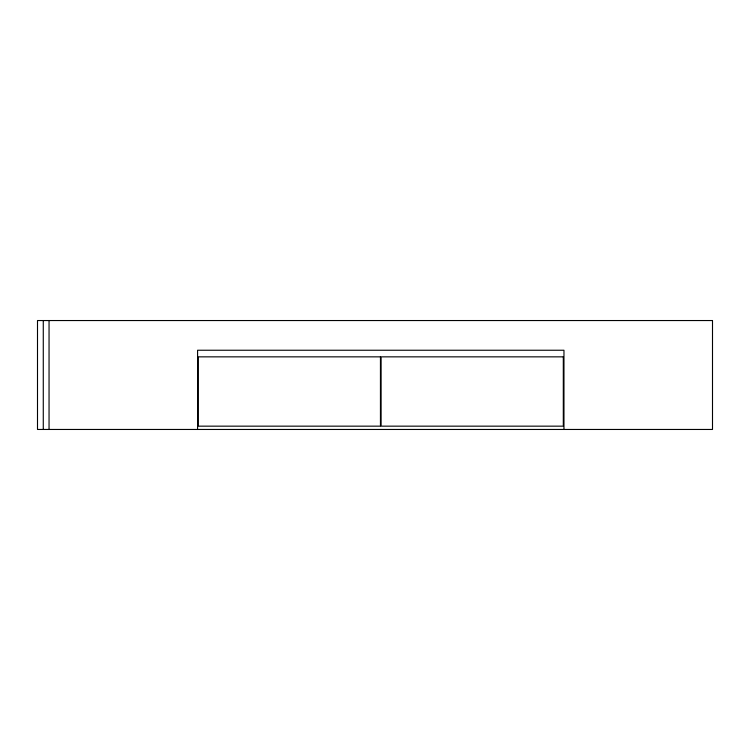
<?xml version="1.0" encoding="UTF-8"?>
<svg xmlns="http://www.w3.org/2000/svg" width="750" height="750" viewBox="0 0 750 750"><rect width="100%" height="100%" fill="white"/><g stroke="black" fill="none" stroke-linecap="round" stroke-linejoin="round"><path stroke-width="1.12" d="M563.962 429.459L563.962 350.241L197.587 350.241L197.587 429.459M49.05 320.541L49.05 429.459M43.275 320.541L43.275 429.459M712.5 320.541L37.5 320.541L37.5 429.459L712.5 429.459L712.5 320.541M380.447 356.85L198.244 356.85L198.244 426.159L380.447 426.159L380.447 356.85M563.306 356.85L381.103 356.85L381.103 426.159L563.306 426.159L563.306 356.85"/></g></svg>
